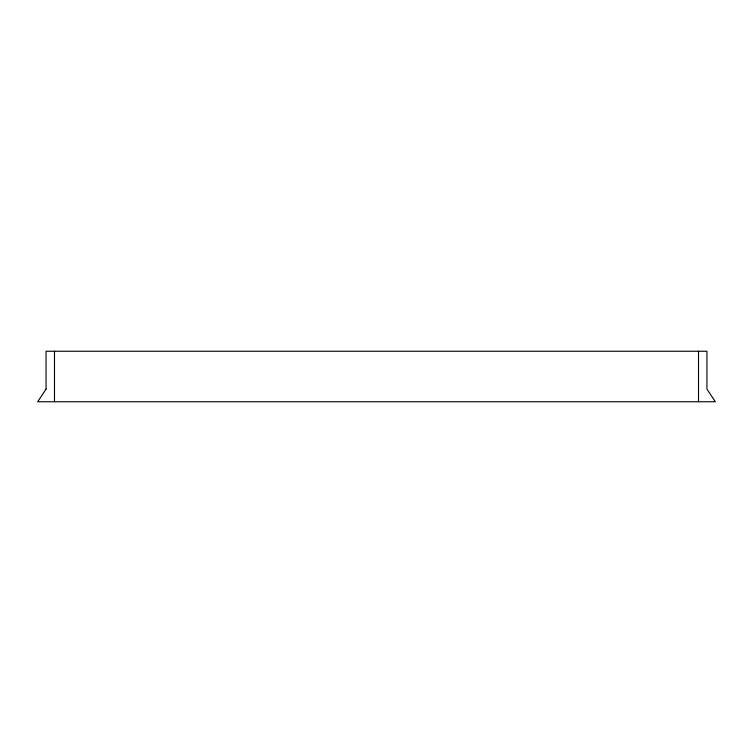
<?xml version="1.0" encoding="UTF-8"?>
<svg xmlns="http://www.w3.org/2000/svg" width="753" height="753" viewBox="0 0 753 753"><rect width="100%" height="100%" fill="white"/><g stroke="black" fill="none" stroke-linecap="round" stroke-linejoin="round"><path stroke-width="1.13" d="M698.511 351.246L698.511 401.754M54.489 351.246L54.489 401.754M46.065 389.132L37.65 401.754L715.35 401.754L706.935 389.132L706.935 351.246L46.065 351.246L46.065 389.132"/></g></svg>
